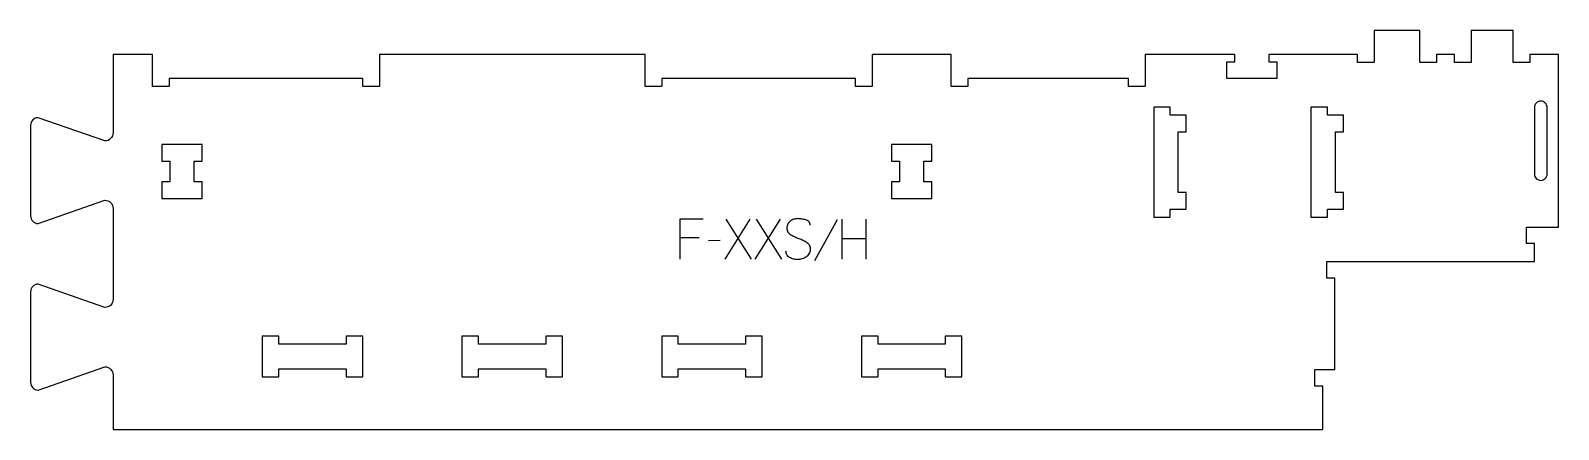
# Model space of a CAD drawing. Extents: x 0 to 1147, y 0 to 300.
import ezdxf

# ---------------------------------------------------------------- set-up
doc = ezdxf.new("R2010")
doc.units = 0
for name, color, linetype in [('1_ANYTOOL_1MMDEEP_LABELS_S', 2, 'CONTINUOUS'), ('3_ANYTOOL_CUTTHROUGH_INSID', 4, 'CONTINUOUS'), ('4_ANYTOOL_CUTTHROUGH_OUTSI', 5, 'CONTINUOUS')]:
    doc.layers.add(name, color=color, linetype=linetype)

msp = doc.modelspace()

# ---------------------------------------------------------------- linework, layer by layer
at = {"layer": '1_ANYTOOL_1MMDEEP_LABELS_S'}
for p, q in [((540.21598, 157.917272), (521.31598, 127.917272)), ((541.458837, 127.917272), (522.51598, 157.917272)), ((562.930266, 157.917272), (544.030266, 127.917272)), ((564.173123, 127.917272), (545.230266, 157.917272)), ((605.873123, 157.445843), (588.687408, 126.674415)), ((609.344551, 157.917272), (609.344551, 127.917272)), ((627.644551, 127.917272), (627.644551, 157.917272)), ((502.073123, 143.945843), (487.587408, 143.945843)), ((517.887408, 141.802986), (509.101694, 141.717272)), ((627.644551, 143.217272), (609.344551, 143.217272))]:
    msp.add_line(p, q, dxfattribs=at)
msp.add_lwpolyline([(505.244551, 157.917272), (487.587408, 157.917272), (487.587408, 127.917272)], dxfattribs=at)
msp.add_lwpolyline([(585.558837, 153.331558, 0.071867), (585.365724, 154.668164, 0.100684), (584.739194, 155.849415, 0.047558), (584.264641, 156.325865, 0.038563), (583.714641, 156.714593, 0.037928), (583.017453, 157.062062, 0.026634), (582.280266, 157.317272, 0.028461), (579.256932, 158.003255, 0.041577), (576.173123, 158.260129, 0.036938), (574.670763, 158.148989, 0.041531), (573.205266, 157.804772, 0.041583), (571.827889, 157.227564, 0.038125), (570.558837, 156.438701, 0.057611), (569.488684, 155.446796, 0.065808), (568.694551, 154.226201, 0.06469), (568.217055, 152.766646, 0.046778), (568.073123, 151.231558, 0.052235), (568.235479, 149.681715, 0.075448), (568.780266, 148.231558, 0.076671), (569.696357, 147.058505, 0.061023), (570.901694, 146.174415, 0.021951), (573.930548, 144.647069, 0.018213), (577.073123, 143.367272, -0.02405), (580.174607, 142.06181, -0.02981), (583.11598, 140.431558, -0.068439), (584.257282, 139.465627, -0.079282), (585.06598, 138.213701, -0.076308), (585.49098, 136.635019, -0.047772), (585.51598, 134.988701, -0.046243), (585.222745, 133.307741, -0.06359), (584.573123, 131.736915, -0.064671), (583.600299, 130.452726, -0.057073), (582.344551, 129.438701, -0.067522), (579.376243, 128.07579, -0.070793), (576.151694, 127.574415, -0.064027), (573.012679, 127.93693, -0.070447), (570.087408, 129.117272, -0.054374), (568.928991, 129.966905, -0.074742), (568.030266, 131.077986, -0.075199), (567.507258, 132.384365, -0.057737), (567.344551, 133.788701)], format="xyb", dxfattribs=at)
at = {"layer": '3_ANYTOOL_CUTTHROUGH_INSID'}
for points in [[(855.999733, 242), (843.499733, 242), (843.499733, 159.5), (855.999733, 159.5), (855.999733, 165.5), (867.999733, 165.5), (867.999733, 178), (861.999733, 178), (861.999733, 223.5), (867.999733, 223.5), (867.999733, 236), (855.999733, 236)], [(973.999733, 242), (961.499733, 242), (961.499733, 159.5), (973.999733, 159.5), (973.999733, 165.5), (985.999733, 165.5), (985.999733, 178), (979.999733, 178), (979.999733, 223.5), (985.999733, 223.5), (985.999733, 236), (973.999733, 236)], [(98.499733, 173.5), (128.999733, 173.5), (128.999733, 186), (122.999733, 186), (122.999733, 201.5), (128.999733, 201.5), (128.999733, 214), (98.499733, 214), (98.499733, 201.5), (104.499733, 201.5), (104.499733, 186), (98.499733, 186)], [(646.499733, 173.5), (676.999733, 173.5), (676.999733, 186), (670.999733, 186), (670.999733, 201.5), (676.999733, 201.5), (676.999733, 214), (646.499733, 214), (646.499733, 201.5), (652.499733, 201.5), (652.499733, 186), (646.499733, 186)], [(211.749733, 64), (186.499733, 64), (186.499733, 70), (173.999733, 70), (173.999733, 39.5), (186.499733, 39.5), (186.499733, 45.5), (236.999733, 45.5), (236.999733, 39.5), (249.499733, 39.5), (249.499733, 70), (236.999733, 70), (236.999733, 64)], [(386.999733, 64), (336.499733, 64), (336.499733, 70), (323.999733, 70), (323.999733, 39.5), (336.499733, 39.5), (336.499733, 45.5), (386.999733, 45.5), (386.999733, 39.5), (399.499733, 39.5), (399.499733, 70), (386.999733, 70)], [(511.749733, 64), (486.499733, 64), (486.499733, 70), (473.999733, 70), (473.999733, 39.5), (486.499733, 39.5), (486.499733, 45.5), (536.999733, 45.5), (536.999733, 39.5), (549.499733, 39.5), (549.499733, 70), (536.999733, 70), (536.999733, 64)], [(686.999733, 64), (636.499733, 64), (636.499733, 70), (623.999733, 70), (623.999733, 39.5), (636.499733, 39.5), (636.499733, 45.5), (686.999733, 45.5), (686.999733, 39.5), (699.499733, 39.5), (699.499733, 70), (686.999733, 70)]]:
    msp.add_lwpolyline(points, close=True, dxfattribs=at)
msp.add_lwpolyline([(1129.499733, 241.749991), (1129.499733, 191.750001, 0.198913), (1130.890973, 188.391239, 0.198913), (1134.249732, 186.999994, 0.198913), (1137.608492, 188.391239, 0.198913), (1138.999733, 191.75), (1138.999733, 241.75, 0.414214), (1134.249728, 246.5, 0.198912), (1130.890971, 245.108752, 0.198912)], format="xyb", close=True, dxfattribs=at)
at = {"layer": '4_ANYTOOL_CUTTHROUGH_OUTSI'}
msp.add_lwpolyline([(55.667412, 216.595396), (5.707953, 234.081348, 0.412073), (0, 228.331501), (0, 160.331501, 0.412073), (5.707953, 154.581655), (55.667412, 172.067606, -0.084369), (55.75, 172.081642, -0.414214), (62, 165.831642), (62, 97.831642, -0.414214), (55.75, 91.581642, -0.084369), (55.667412, 91.595678), (5.707953, 109.081629, 0.412073), (0, 103.331783), (0, 35.331783, 0.412073), (5.707953, 29.581936), (55.667412, 47.067888, -0.084369), (55.75, 47.081923, -0.411451), (61.999727, 40.889752), (61.999733, 0), (211.749733, 0), (511.749733, 0), (811.749733, 0), (970.499733, 0), (970.499733, 32.5), (964.749733, 32.5, -0.414214), (964.499733, 32.75), (964.499733, 44.75, -0.414214), (964.749733, 45), (979.499733, 45), (979.499733, 113.5), (973.749733, 113.5, -0.414214), (973.499733, 113.75), (973.499733, 125.75, -0.414214), (973.749733, 126), (1129.499733, 126), (1129.499733, 139.5), (1123.749733, 139.5, -0.414214), (1123.499733, 139.75), (1123.499733, 151.75, -0.414214), (1123.749733, 152), (1147.499733, 152), (1147.499733, 281.5), (1125.999733, 281.5), (1125.999733, 275.75, -0.414214), (1125.749733, 275.5), (1113.749733, 275.5, -0.414214), (1113.499733, 275.75), (1113.499733, 299.5), (1081.910733, 299.5), (1081.910733, 275.75, -0.414214), (1081.660733, 275.5), (1069.660733, 275.5, -0.414214), (1069.410733, 275.75), (1069.410733, 281.5), (1055.999733, 281.5), (1055.999733, 275.75, -0.414214), (1055.749733, 275.5), (1043.749733, 275.5, -0.414214), (1043.499733, 275.75), (1043.499733, 299.5), (1008.999733, 299.5), (1008.999733, 275.75, -0.414214), (1008.749733, 275.5), (996.749733, 275.5, -0.414214), (996.499733, 275.75), (996.499733, 281.5), (929.999733, 281.5), (929.999733, 276), (935.749733, 276, -0.414214), (935.999733, 275.75), (935.999733, 263.75, -0.414214), (935.749733, 263.5), (898.749733, 263.5, -0.414214), (898.499733, 263.75), (898.499733, 275.75, -0.414214), (898.749733, 276), (904.499733, 276), (904.499733, 281.5), (836.999733, 281.5), (836.999733, 257.75, -0.414214), (836.749733, 257.5), (824.749733, 257.5, -0.414214), (824.499733, 257.75), (824.499733, 263.5), (811.749733, 263.5), (703.999733, 263.5), (703.999733, 257.75, -0.414214), (703.749733, 257.5), (691.749733, 257.5, -0.414214), (691.499733, 257.75), (691.499733, 281.5), (631.999733, 281.5), (631.999733, 257.75, -0.414214), (631.749733, 257.5), (619.749733, 257.5, -0.414214), (619.499733, 257.75), (619.499733, 263.5), (511.749733, 263.5), (473.999733, 263.5), (473.999733, 257.75, -0.414214), (473.749733, 257.5), (461.749733, 257.5, -0.414214), (461.499733, 257.75), (461.499733, 281.5), (261.999733, 281.5), (261.999733, 257.75, -0.414214), (261.749733, 257.5), (249.749733, 257.5, -0.414214), (249.499733, 257.75), (249.499733, 263.5), (103.999733, 263.5), (103.999733, 257.75, -0.414214), (103.749733, 257.5), (91.749733, 257.5, -0.414214), (91.499733, 257.75), (91.499733, 281.5), (61.999733, 281.5), (61.999727, 222.773532, -0.411451), (55.75, 216.581361, -0.084369)], format="xyb", close=True, dxfattribs=at)

doc.saveas('drawing.dxf')
